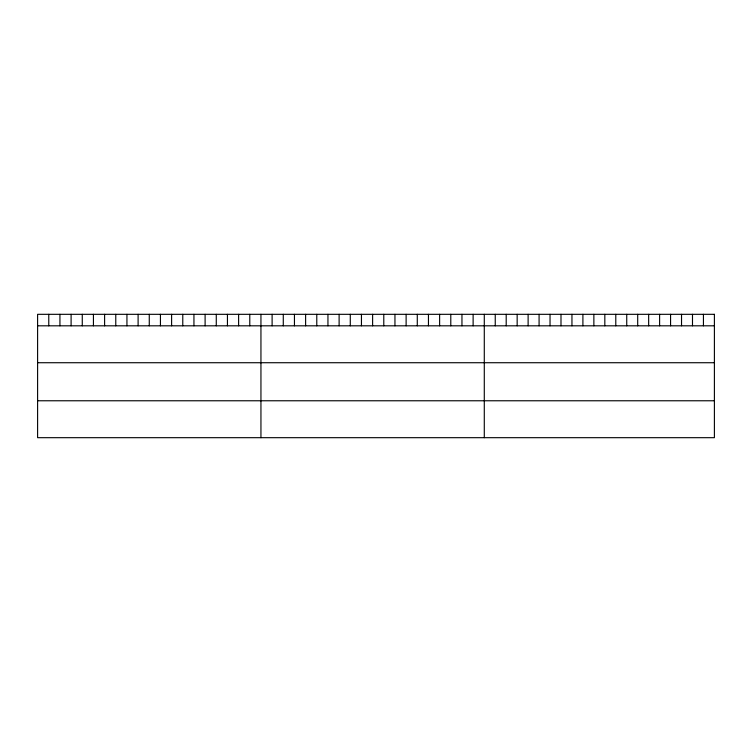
<?xml version="1.0" encoding="UTF-8"?>
<svg xmlns="http://www.w3.org/2000/svg" width="752" height="752" viewBox="0 0 752 752"><rect width="100%" height="100%" fill="white"/><g stroke="black" fill="none" stroke-linecap="round" stroke-linejoin="round"><path stroke-width="1.13" d="M37.6 325.813L714.4 325.813M37.6 362.727L714.4 362.727M37.6 400.769L714.4 400.769M703.44 314.317L703.44 325.813M692.489 314.317L692.489 325.813M681.528 314.317L681.528 325.813M670.568 314.317L670.568 325.813M659.607 314.317L659.607 325.813M648.656 314.317L648.656 325.813M637.696 314.317L637.696 325.813M626.736 314.317L626.736 325.813M615.785 314.317L615.785 325.813M604.824 314.317L604.824 325.813M593.864 314.317L593.864 325.813M582.903 314.317L582.903 325.813M571.952 314.317L571.952 325.813M560.992 314.317L560.992 325.813M550.032 314.317L550.032 325.813M539.081 314.317L539.081 325.813M528.12 314.317L528.12 325.813M517.16 314.317L517.16 325.813M506.199 314.317L506.199 325.813M495.248 314.317L495.248 325.813M484.288 314.317L484.288 437.683M473.121 314.317L473.121 325.813M461.954 314.317L461.954 325.813M450.786 314.317L450.786 325.813M439.619 314.317L439.619 325.813M428.452 314.317L428.452 325.813M417.285 314.317L417.285 325.813M406.118 314.317L406.118 325.813M394.95 314.317L394.95 325.813M383.783 314.317L383.783 325.813M372.616 314.317L372.616 325.813M361.449 314.317L361.449 325.813M350.282 314.317L350.282 325.813M339.114 314.317L339.114 325.813M327.947 314.317L327.947 325.813M316.78 314.317L316.78 325.813M305.613 314.317L305.613 325.813M294.446 314.317L294.446 325.813M283.278 314.317L283.278 325.813M272.111 314.317L272.111 325.813M260.944 314.317L260.944 437.683M249.777 314.317L249.777 325.813M238.61 314.317L238.61 325.813M227.442 314.317L227.442 325.813M216.275 314.317L216.275 325.813M205.108 314.317L205.108 325.813M193.941 314.317L193.941 325.813M182.774 314.317L182.774 325.813M171.606 314.317L171.606 325.813M160.439 314.317L160.439 325.813M149.272 314.317L149.272 325.813M138.105 314.317L138.105 325.813M126.938 314.317L126.938 325.813M115.77 314.317L115.77 325.813M104.603 314.317L104.603 325.813M93.436 314.317L93.436 325.813M82.269 314.317L82.269 325.813M71.102 314.317L71.102 325.813M59.934 314.317L59.934 325.813M48.767 314.317L48.767 325.813M714.4 314.317L37.6 314.317L37.6 437.683L714.4 437.683L714.4 314.317"/></g></svg>
